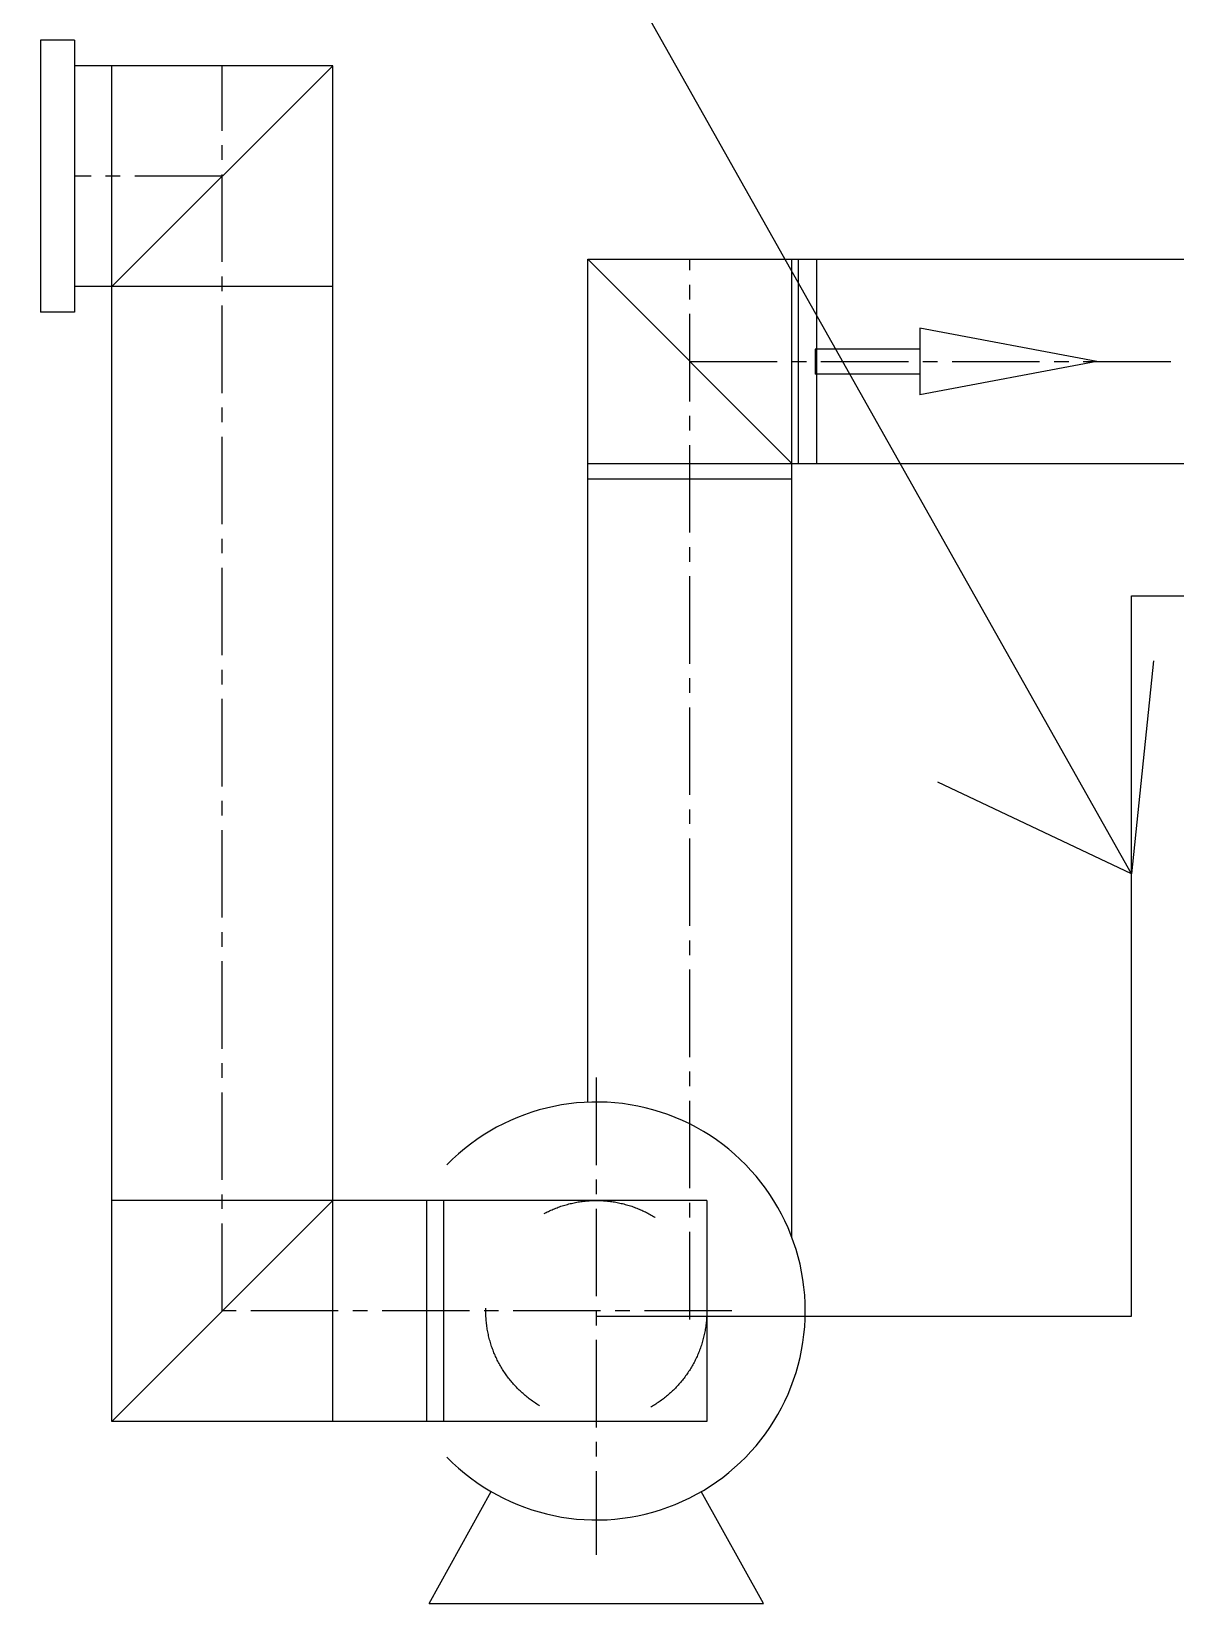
# Model space of a CAD drawing. Header units: millimetres. Extents: x 8533 to 164433, y 5768 to 115327.
# Drawn here: x 75945 to 78398, y 25434 to 28806 of the extents above; entities that cross this region are included whole.
import ezdxf

# ---------------------------------------------------------------- set-up
doc = ezdxf.new("R2010")
doc.units = ezdxf.units.MM
doc.header["$LTSCALE"] = 250
doc.linetypes.add('CENTER2', pattern=[1.125, 0.75, -0.125, 0.125, -0.125])
doc.linetypes.add('HIDDEN', pattern=[2, 1, -1])
for name, color, linetype in [('AA-XXXX-DIMS', 7, 'Continuous'), ('st', 4, 'Continuous'), ('전실제연_인버터', 3, 'Continuous')]:
    doc.layers.add(name, color=color, linetype=linetype)
doc.styles.add('맑은고딕', font='')
doc.styles.get('맑은고딕').set_extended_font_data('Malgun Gothic')
doc.dimstyles.new('DIM_40', dxfattribs={"dimscale": 250, "dimtxt": 3, "dimasz": 1.5, "dimexe": 2, "dimexo": 2.5, "dimgap": 1, "dimtad": 1, "dimdec": 0, "dimzin": 0, "dimdsep": 46, "dimtxsty": '맑은고딕', "dimblk1": 'DIMDOT', "dimblk2": 'DIMDOT', "dimsah": 1, "dimcen": 0.09, "dimdle": 2, "dimclrd": 7, "dimclre": 7, "dimclrt": 3, "dimadec": 0, "dimazin": 0, "dimtfac": 1, "dimtdec": 0, "dimtix": 1, "dimtmove": 2, "dimatfit": 3, "dimldrblk": 'DIMDOT', "dimfxl": 1, "dimtolj": 1, "dimtzin": 0, "dimarcsym": 0})

# ---------------------------------------------------------------- blocks, each defined once
blk = doc.blocks.new('DIMDOT')
at = {"layer": 'AA-XXXX-DIMS'}
for p, q in [((0, -1.5), (0, 1.5)), ((-1.5, 0), (1.5, 0))]:
    blk.add_line(p, q, dxfattribs=at)
for radius in [0.5, 0.25]:
    blk.add_circle((0, 0), radius, dxfattribs=at)

msp = doc.modelspace()

# ---------------------------------------------------------------- linework, layer by layer
at = {"layer": 'st', "color": 4}
for p, q in [((76037.2, 28787.6, 0), (75964.2, 28787.6, 0)), ((75964.2, 28787.6, 0), (75964.2, 28203.7, 0)), ((76037.2, 28787.6, 0), (76037.2, 28203.7, 0)), ((76590.5, 28732.6, 0), (76037.2, 28732.6, 0)), ((76116.7, 25824.9, 0), (76116.7, 28732.6, 0)), ((76590.5, 25824.9, 0), (76590.5, 28732.6, 0)), ((77137.4, 26509.6, 0), (77137.4, 28317.4, 0)), ((77137.4, 28317.4, 0), (80616.2, 28317.4, 0)), ((77575.9, 27878.9, 0), (77137.4, 28317.4, 0)), ((77575.3, 26219.6, 0), (77575.3, 28317.4, 0)), ((77588.7, 28317.4, 0), (77588.7, 27878.9, 0)), ((77627.8, 28317.4, 0), (77627.8, 27878.9, 0)), ((76590.5, 28258.7, 0), (76037.2, 28258.7, 0)), ((76037.2, 28203.7, 0), (75964.2, 28203.7, 0)), ((77849.7, 28169.3, 0), (77849.7, 28026.9, 0)), ((78229.1, 28098.1, 0), (77849.7, 28169.3, 0)), ((77625, 28124.9, 0), (77625, 28071.3, 0)), ((77849.7, 28124.9, 0), (77625, 28124.9, 0)), ((78229.1, 28098.1, 0), (77849.7, 28026.9, 0)), ((77849.7, 28071.3, 0), (77625, 28071.3, 0)), ((77137.4, 27879.4, 0), (80616.2, 27879.4, 0)), ((77137.4, 27846.3, 0), (77575.9, 27846.3, 0)), ((77392.7, 26298.7, 0), (76116.7, 26298.7, 0)), ((76791.5, 26298.7, 0), (76791.5, 25824.9, 0)), ((76828.4, 26298.7, 0), (76828.4, 25824.9, 0)), ((77392.7, 26298.7, 0), (77392.7, 25824.9, 0)), ((77392.7, 25824.9, 0), (76116.7, 25824.9, 0)), ((76797.2, 25434.3, 0), (76930.5, 25674.3, 0)), ((77514.4, 25434.3, 0), (77381, 25674.3, 0)), ((76797.2, 25434.3, 0), (77514.4, 25434.3, 0))]:
    msp.add_line(p, q, dxfattribs=at)
at = {"layer": 'st'}
for p, q in [((76116.7, 28258.7, 0), (76590.5, 28732.6, 0)), ((76116.7, 25824.9, 0), (76590.5, 26298.7, 0))]:
    msp.add_line(p, q, dxfattribs=at)
at = {"layer": 'st', "color": 1, "linetype": 'CENTER2'}
for p, q in [((76353.6, 26061.8, 0), (76353.6, 28732.6, 0)), ((76353.6, 28495.7, 0), (76037.2, 28495.7, 0)), ((77356.3, 26043.8, 0), (77356.3, 28317.4, 0)), ((77356.3, 28098.1, 0), (80616.2, 28098.1, 0)), ((77155.8, 26562.2, 0), (77155.8, 25538.6, 0)), ((77446.3, 26061.8, 0), (76353.6, 26061.8, 0))]:
    msp.add_line(p, q, dxfattribs=at)
at = {"layer": 'st', "color": 4, "linetype": 'HIDDEN'}
msp.add_circle((77155.8, 26061.8, 0), 236.9, dxfattribs=at)
at = {"layer": 'st', "color": 4}
msp.add_arc((77155.8, 26061.8, 0), 448.2, 224.3784, 135.6216, dxfattribs=at)
at = {"layer": '전실제연_인버터'}
for p, q in [((78303.6, 27595.9, 0), (78850.7, 27595.9, 0)), ((78303.6, 26050.4), (78303.6, 27595.9)), ((77155.8, 26050.4, 0), (78303.6, 26050.4, 0))]:
    msp.add_line(p, q, dxfattribs=at)

# ---------------------------------------------------------------- leaders
at = {"layer": '전실제연_인버터', "color": 1}
msp.add_leader([(78303.6, 26999.3), (76773.9, 29713), (72994.3, 29713)], dimstyle='DIM_40', override={"dimgap": 1, "dimtad": 0, "dimclrd": 1, "dimldrblk": 'Open90'}, dxfattribs=at)

doc.saveas('drawing.dxf')
